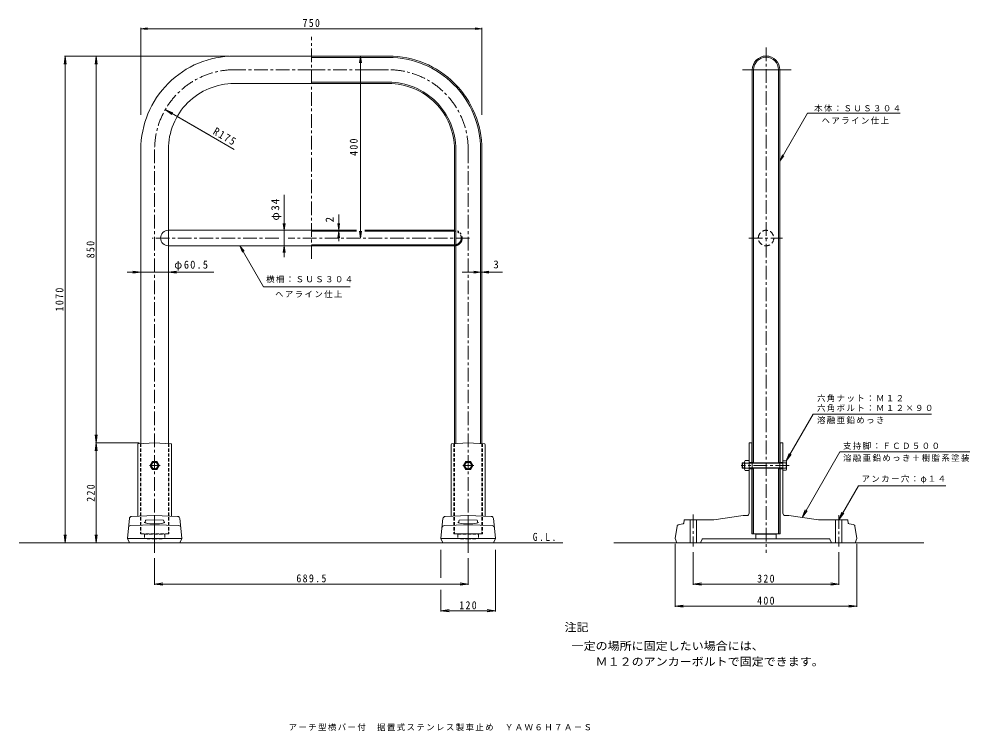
# Model space of a CAD drawing. Units: millimetres, scale not verified. Extents: x -1056 to 1035, y -812 to 752.
import ezdxf
from ezdxf.enums import TextEntityAlignment as Align

# ---------------------------------------------------------------- set-up
doc = ezdxf.new("R2010")
doc.units = ezdxf.units.MM
doc.header["$LTSCALE"] = 6
for name, pattern in [('CHAIN1', [8, 5, -1, 1, -1]), ('DASHED1', [1.8, 1.2, -0.6]), ('DASHED2', [3, 2, -1]), ('DOUBLE_CHAIN1', [8.8, 5, -1, 0.6, -0.6, 0.6, -1])]:
    doc.linetypes.add(name, pattern=pattern)
for name, color, linetype, lineweight in [('0-0', 2, 'Continuous', 13), ('0-1', 2, 'Continuous', 13), ('0-D', 2, 'Continuous', 13), ('0-F', 7, 'Continuous', 13)]:
    doc.layers.add(name, color=color, linetype=linetype, lineweight=lineweight)
doc.layers.add('0-5', color=7, linetype='Continuous')
doc.styles.add('ＭＳ ゴシック', font='')
doc.styles.get('ＭＳ ゴシック').set_extended_font_data('MS Gothic')

msp = doc.modelspace()

# ---------------------------------------------------------------- linework, layer by layer
at = {"layer": '0-0', "color": 3, "linetype": 'CHAIN1'}
for p, q in [((-412.726, 225.388), (-412.726, 713.335)), ((587.024, 689.908), (587.024, -421.032)), ((-412.726, 640.619), (-582.476, 640.62)), ((-412.726, 640.619), (-242.977, 640.62)), ((-412.726, 640.619), (-412.726, 640.619)), ((-295.489, 640.62), (-242.977, 640.62)), ((-757.476, 465.621), (-757.476, -421.032)), ((-67.976, 465.621), (-67.976, -421.032)), ((-484.563, 270.87), (-762.656, 270.872)), ((-65.259, 270.867), (-463.884, 270.87)), ((549.288, 270.869), (623.482, 270.869))]:
    msp.add_line(p, q, dxfattribs=at)
at = {"layer": '0-0', "color": 3}
for p, q in [((-412.726, 670.869), (-582.475, 670.871)), ((-412.726, 670.869), (-242.977, 670.871)), ((-412.726, 670.869), (-412.726, 670.869)), ((-412.726, 667.87), (-242.977, 667.871)), ((-295.489, 667.87), (-242.977, 667.871)), ((535.135, 640.621), (642.162, 640.622)), ((556.774, 640.621), (556.774, -129.129)), ((559.574, 640.621), (559.574, -223.128)), ((614.474, 640.621), (614.474, -223.128)), ((617.274, 640.621), (617.274, -129.129)), ((-412.726, 610.369), (-582.476, 610.37)), ((-412.726, 613.369), (-242.977, 613.37)), ((-412.726, 610.369), (-242.977, 610.37)), ((-412.726, 610.369), (-412.726, 610.369)), ((-295.489, 613.37), (-242.977, 613.37)), ((-295.489, 610.37), (-242.977, 610.37)), ((-787.726, 465.62), (-787.726, -129.129)), ((-727.226, 465.62), (-727.226, -129.129)), ((-98.226, 465.62), (-98.226, -129.128)), ((-95.226, 465.62), (-95.226, -129.128)), ((-40.726, 465.62), (-40.726, -129.128)), ((-37.726, 465.62), (-37.726, -129.128)), ((-313.786, 287.869), (-727.226, 287.872)), ((-313.786, 285.869), (-412.726, 285.869)), ((-98.226, 287.867), (-295.486, 287.868)), ((-98.226, 285.867), (-295.486, 285.868)), ((-98.226, 253.867), (-727.226, 253.872)), ((-98.226, 255.867), (-412.726, 255.869)), ((-787.726, -129.129), (-787.726, -180.75)), ((-727.226, -129.129), (-727.226, -180.75)), ((-98.226, -129.128), (-98.226, -180.804)), ((-95.226, -129.128), (-95.226, -180.589)), ((-40.726, -129.128), (-40.726, -180.589)), ((-37.726, -129.128), (-37.726, -180.75)), ((556.774, -129.129), (556.774, -379.129)), ((617.274, -129.129), (617.274, -379.129)), ((559.574, -379.129), (559.574, -235.129)), ((614.474, -379.129), (614.474, -235.129)), ((-98.226, -379.129), (-37.726, -379.129)), ((556.774, -379.129), (617.274, -379.129))]:
    msp.add_line(p, q, dxfattribs=at)
at = {"layer": '0-0'}
for p, q in [((-794.726, -182.547), (-794.726, -340.483)), ((-793.306, -181.049), (-757.476, -179.129)), ((-721.646, -181.049), (-757.476, -179.129)), ((-720.226, -182.547), (-720.226, -340.483)), ((-105.226, -182.547), (-105.226, -340.483)), ((-103.806, -181.049), (-67.976, -179.129)), ((-32.146, -181.049), (-67.976, -179.129)), ((-30.726, -182.547), (-30.726, -340.483)), ((549.774, -180.629), (549.774, -223.128)), ((551.274, -179.129), (556.773, -179.129)), ((555.774, -179.129), (555.774, -223.128)), ((622.774, -179.129), (617.274, -179.129)), ((618.274, -179.129), (618.274, -223.128)), ((624.273, -180.629), (624.273, -223.128)), ((555.274, -222.129), (549.774, -222.129)), ((618.774, -222.129), (624.273, -222.129)), ((549.774, -235.129), (549.774, -334.129)), ((555.274, -236.129), (549.774, -236.129)), ((555.774, -235.129), (555.774, -378.657)), ((618.274, -235.129), (618.274, -378.657)), ((618.774, -236.129), (624.273, -236.129)), ((624.273, -235.129), (624.273, -334.129)), ((-817.434, -388.723), (-812.926, -345.45)), ((-808.135, -340.971), (-757.476, -339.129)), ((-777.696, -350.288), (-778.167, -352.772)), ((-776.297, -349.07), (-757.476, -348.129)), ((-706.817, -340.971), (-757.476, -339.129)), ((-757.476, -339.129), (-757.476, -348.129)), ((-738.655, -349.07), (-757.476, -348.129)), ((-757.476, -401.129), (-757.476, -348.129)), ((-737.256, -350.288), (-736.785, -352.772)), ((-697.518, -388.723), (-702.026, -345.45)), ((-127.934, -388.723), (-123.426, -345.45)), ((-118.635, -340.971), (-67.976, -339.129)), ((-88.196, -350.288), (-88.667, -352.772)), ((-86.797, -349.07), (-67.976, -348.129)), ((-17.318, -340.971), (-67.976, -339.129)), ((-67.976, -348.129), (-67.976, -339.129)), ((-49.155, -349.07), (-67.976, -348.129)), ((-67.976, -401.129), (-67.976, -348.129)), ((-47.756, -350.288), (-47.285, -352.772)), ((-8.018, -388.723), (-12.526, -345.45)), ((406.877, -349.465), (406.198, -355.647)), ((408.368, -348.129), (471.671, -348.129)), ((420.024, -348.129), (420.024, -399.129)), ((434.024, -348.129), (434.024, -399.129)), ((536.922, -339.143), (471.876, -348.114)), ((537.127, -339.129), (544.774, -339.129)), ((636.921, -339.129), (629.274, -339.129)), ((637.126, -339.143), (702.172, -348.114)), ((765.679, -348.129), (702.376, -348.129)), ((740.024, -348.129), (740.024, -399.129)), ((754.024, -348.129), (754.024, -399.129)), ((767.171, -349.465), (767.849, -355.647)), ((-810.212, -360.976), (-757.476, -359.129)), ((-704.74, -360.976), (-757.476, -359.129)), ((-120.712, -360.976), (-67.976, -359.129)), ((-15.24, -360.976), (-67.976, -359.129)), ((387.095, -388.703), (391.419, -362.757)), ((395.668, -358.626), (404.484, -357.41)), ((778.38, -358.626), (769.564, -357.41)), ((786.953, -388.703), (782.629, -362.757)), ((-812.931, -399.129), (-817.308, -389.5)), ((-698.153, -389.129), (-816.898, -389.129)), ((-702.021, -399.129), (-697.645, -389.5)), ((-123.431, -399.129), (-127.808, -389.5)), ((-8.653, -389.129), (-127.398, -389.129)), ((-12.521, -399.129), (-8.145, -389.5)), ((387.19, -389.527), (391.19, -399.129)), ((442.933, -399.129), (446.624, -391.008)), ((447.99, -390.129), (726.058, -390.129)), ((564.052, -379.602), (556.245, -379.156)), ((557.018, -379.129), (617.03, -379.129)), ((564.524, -379.629), (609.524, -379.629)), ((564.524, -380.101), (564.524, -390.129)), ((609.524, -380.101), (609.524, -390.129)), ((609.995, -379.602), (617.802, -379.156)), ((731.115, -399.129), (727.423, -391.008)), ((786.858, -389.527), (782.857, -399.129))]:
    msp.add_line(p, q, dxfattribs=at)
at = {"layer": '0-0', "linetype": 'DASHED1'}
for p, q in [((-788.726, -180.804), (-788.726, -378.656)), ((-726.226, -180.804), (-726.226, -378.656)), ((-99.226, -180.804), (-99.226, -378.656)), ((-36.726, -180.804), (-36.726, -378.656)), ((-817.421, -389.13), (-757.476, -390.129)), ((-780.448, -379.602), (-788.255, -379.156)), ((-787.482, -379.129), (-727.47, -379.129)), ((-779.976, -379.629), (-734.976, -379.629)), ((-779.976, -380.101), (-779.976, -389.754)), ((-697.532, -389.13), (-757.476, -390.129)), ((-734.976, -380.101), (-734.976, -389.754)), ((-734.505, -379.602), (-726.698, -379.156)), ((-127.921, -389.13), (-67.976, -390.129)), ((-90.948, -379.602), (-98.755, -379.156)), ((-97.982, -379.129), (-37.97, -379.129)), ((-90.476, -379.629), (-45.476, -379.629)), ((-90.476, -380.101), (-90.476, -389.754)), ((-8.031, -389.13), (-67.976, -390.129)), ((-45.476, -380.101), (-45.476, -389.754)), ((-45.005, -379.602), (-37.198, -379.156))]:
    msp.add_line(p, q, dxfattribs=at)
at = {"layer": '0-0', "color": 3, "linetype": 'DASHED2'}
msp.add_circle((587.024, 270.869), 17, dxfattribs=at)
at = {"layer": '0-0'}
for centre in [(-757.476, -229.129), (-67.976, -229.129)]:
    msp.add_circle(centre, 7, dxfattribs=at)
at = {"layer": '0-0', "color": 3}
for centre, radius, start, end in [((-582.476, 465.62), 205.25, 89.99977, 180), ((-242.976, 465.62), 205.25, 0, 90.00023), ((587.024, 640.621), 30.25, 0, 180), ((-242.976, 465.62), 202.25, 0, 90.00023), ((587.024, 640.621), 27.45, 0, 180), ((-582.476, 465.62), 144.75, 89.9998, 180), ((-242.976, 465.62), 147.75, 0, 90.0002), ((-242.976, 465.62), 144.75, 0, 90.0002), ((-727.226, 270.872), 17, 90, 270)]:
    msp.add_arc(centre, radius, start, end, dxfattribs=at)
at = {"layer": '0-0', "color": 3, "linetype": 'CHAIN1'}
for centre, start, end in [((-582.476, 465.621), 89.99976, 180), ((-242.976, 465.621), 0, 90.00024)]:
    msp.add_arc(centre, 175, start, end, dxfattribs=at)
at = {"layer": '0-0', "color": 3, "linetype": 'DOUBLE_CHAIN1'}
for centre, radius in [((-98.226, 270.872), 17), ((-98.226, 270.867), 15)]:
    msp.add_arc(centre, radius, 270, 90, dxfattribs=at)
at = {"layer": '0-0'}
for centre, radius, start, end in [((-793.226, -182.547), 1.5, 93.0674, 180), ((-721.726, -182.547), 1.5, 0, 86.9326), ((-103.726, -182.547), 1.5, 93.0674, 180), ((-32.226, -182.547), 1.5, 0, 86.9326), ((551.274, -180.629), 1.5, 90, 180), ((622.774, -180.629), 1.5, 0, 90), ((555.274, -221.629), 0.5, 270, 0), ((618.774, -221.629), 0.5, 180, 270), ((555.274, -236.629), 0.5, 0, 90), ((618.774, -236.629), 0.5, 90, 180), ((544.774, -334.129), 5, 270, 0), ((629.274, -334.129), 5, 180, 270), ((-807.953, -345.968), 5, 92.08252, 174.0531), ((-780.132, -352.399), 2, 270, 349.25594), ((-776.222, -350.568), 1.5, 92.86273, 169.25618), ((-738.73, -350.568), 1.5, 10.74382, 87.13727), ((-734.82, -352.399), 2, 190.74406, 270), ((-706.999, -345.968), 5, 5.9469, 87.91748), ((-118.453, -345.968), 5, 92.08252, 174.0531), ((-90.632, -352.399), 2, 270, 349.25594), ((-86.722, -350.568), 1.5, 92.86273, 169.25618), ((-49.23, -350.568), 1.5, 10.74382, 87.13727), ((-45.32, -352.399), 2, 190.74406, 270), ((-17.499, -345.968), 5, 5.9469, 87.91748), ((408.368, -349.629), 1.5, 90, 173.73489), ((471.671, -346.629), 1.5, 270, 277.8541), ((537.127, -340.629), 1.5, 90, 97.85315), ((636.921, -340.629), 1.5, 82.14685, 90), ((702.376, -346.629), 1.5, 262.1459, 270), ((765.679, -349.629), 1.5, 6.26511, 90), ((-810.037, -365.973), 5, 92.00708, 174.05319), ((-704.915, -365.973), 5, 5.94681, 87.99292), ((-120.537, -365.973), 5, 92.00708, 174.05319), ((-15.415, -365.973), 5, 5.94681, 87.99292), ((396.351, -363.579), 5, 97.85335, 170.53764), ((404.21, -355.429), 2, 277.85335, 353.73427), ((769.837, -355.429), 2, 186.26573, 262.14665), ((777.697, -363.579), 5, 9.46236, 82.14665), ((-815.942, -388.879), 1.5, 174.05302, 204.44478), ((-699.01, -388.879), 1.5, 335.55501, 5.94698), ((-126.442, -388.879), 1.5, 174.05302, 204.44478), ((-9.51, -388.879), 1.5, 335.55501, 5.94698), ((388.574, -388.95), 1.5, 170.53767, 202.62009), ((447.99, -391.629), 1.5, 90, 155.556), ((556.274, -378.657), 0.5, 180, 266.72997), ((564.024, -380.101), 0.5, 0, 86.72997), ((610.024, -380.101), 0.5, 93.27003, 180), ((617.774, -378.657), 0.5, 273.27003, 0), ((726.058, -391.629), 1.5, 24.444, 90), ((785.473, -388.95), 1.5, 337.37991, 9.46233)]:
    msp.add_arc(centre, radius, start, end, dxfattribs=at)
at = {"layer": '0-0', "linetype": 'DASHED1'}
for centre, start, end in [((-788.226, -378.656), 180, 266.72997), ((-780.476, -380.101), 0, 86.72997), ((-734.476, -380.101), 93.27003, 180), ((-726.726, -378.656), 273.27003, 0), ((-98.726, -378.656), 180, 266.72997), ((-90.976, -380.101), 0, 86.72997), ((-44.976, -380.101), 93.27003, 180), ((-37.226, -378.656), 273.27003, 0)]:
    msp.add_arc(centre, 0.5, start, end, dxfattribs=at)
at = {"layer": '0-0'}
for centre in [(-757.476, -354.399), (-67.976, -354.399)]:
    msp.add_ellipse(centre, major_axis=(21, 0), ratio=0.1351, start_param=3.14159265, end_param=6.28318531, dxfattribs=at)
at = {"layer": '0-1', "color": 4, "linetype": 'DASHED1'}
for p, q in [((-787.726, -180.75), (-787.726, -379.129)), ((-727.226, -180.75), (-727.226, -379.129)), ((-98.226, -180.75), (-98.226, -379.129)), ((-37.726, -180.75), (-37.726, -379.129))]:
    msp.add_line(p, q, dxfattribs=at)
at = {"layer": '0-1'}
for p, q in [((-762.484, -237.802), (-767.491, -229.129)), ((-72.984, -237.802), (-77.991, -229.129)), ((-752.469, -237.802), (-762.484, -237.802)), ((-62.969, -237.802), (-72.984, -237.802))]:
    msp.add_line(p, q, dxfattribs=at)
at = {"layer": '0-1', "color": 3}
msp.add_line((-56.878, -229.129), (-79.933, -229.129), dxfattribs=at)
at = {"layer": '0-1', "color": 4}
for p, q in [((556.773, -222.129), (559.574, -222.129)), ((617.274, -222.129), (614.474, -222.129)), ((556.773, -236.129), (559.574, -236.129)), ((617.274, -236.129), (614.474, -236.129))]:
    msp.add_line(p, q, dxfattribs=at)
at = {"layer": '0-1'}
for points in [[(-767.491, -229.129), (-762.484, -220.455), (-752.469, -220.455), (-747.461, -229.129), (-752.469, -237.802)], [(-77.991, -229.129), (-72.984, -220.455), (-62.969, -220.455), (-57.961, -229.129), (-62.969, -237.802)]]:
    msp.add_lwpolyline(points, dxfattribs=at)
for centre in [(-757.476, -229.129), (-67.976, -229.129)]:
    msp.add_circle(centre, 8.673, dxfattribs=at)
at = {"layer": '0-D', "linetype": 'CHAIN1'}
for p, q in [((-768.88, -229.129), (-745.308, -229.129)), ((-79.38, -229.129), (-55.808, -229.129)), ((637.747, -229.129), (531.964, -229.129)), ((427.024, -337.035), (427.024, -407.384)), ((747.024, -338.035), (747.024, -407.384))]:
    msp.add_line(p, q, dxfattribs=at)
at = {"layer": '0-D'}
for p, q in [((539.774, -224.076), (534.273, -224.076)), ((539.774, -223.128), (535.221, -223.128)), ((539.774, -237.336), (539.774, -220.921)), ((540.9, -218.179), (549.774, -218.179)), ((540.9, -223.663), (549.774, -223.663)), ((631.017, -223.128), (549.774, -223.128)), ((624.273, -224.076), (549.774, -224.076)), ((624.273, -219.114), (624.273, -239.144)), ((631.017, -219.114), (624.273, -219.114)), ((631.774, -221.121), (631.774, -237.136)), ((534.273, -234.182), (535.221, -235.129)), ((539.774, -234.182), (534.273, -234.182)), ((539.774, -235.129), (535.221, -235.129)), ((540.9, -234.594), (549.774, -234.594)), ((624.273, -234.182), (549.774, -234.182)), ((631.017, -235.129), (549.774, -235.129)), ((631.017, -239.144), (624.273, -239.144)), ((737.009, -348.129), (757.039, -348.129))]:
    msp.add_line(p, q, dxfattribs=at)
for points in [[(534.273, -234.182), (534.273, -224.076), (535.221, -223.128), (535.221, -235.129)], [(540.9, -240.079), (549.774, -240.079), (549.774, -218.179)]]:
    msp.add_lwpolyline(points, dxfattribs=at)
for centre, radius, start, end in [((543.677, -220.921), 3.903, 135.3613, 224.63818), ((553.602, -229.129), 13.828, 156.7198, 203.2803), ((607.62, -229.129), 24.154, 345.61653, 14.38359), ((628.734, -221.121), 3.04, 318.67245, 41.32755), ((543.677, -237.336), 3.903, 135.3613, 224.63896), ((628.734, -237.136), 3.04, 318.67245, 41.32755)]:
    msp.add_arc(centre, radius, start, end, dxfattribs=at)
at = {"layer": '0-F'}
for p, q in [((-787.726, 730.87), (-772.854, 732.827)), ((-787.726, 541.524), (-787.726, 732.67)), ((-37.726, 730.87), (-52.598, 732.827)), ((-37.726, 541.524), (-37.726, 732.67)), ((-787.726, 730.87), (-772.854, 728.912)), ((-787.726, 730.87), (-37.726, 730.87)), ((-37.726, 730.87), (-52.598, 728.912)), ((-954.189, 670.871), (-956.539, 653.025)), ((-594.475, 670.871), (-955.989, 670.871)), ((-954.189, -399.129), (-954.189, 670.871)), ((-954.189, 670.871), (-951.84, 653.025)), ((-886.016, 670.871), (-888.365, 653.025)), ((-886.016, -179.129), (-886.016, 670.871)), ((-886.016, 670.871), (-883.666, 653.025)), ((-874.016, 670.871), (-884.216, 670.871)), ((-304.726, 670.87), (-306.684, 655.999)), ((-304.726, 270.868), (-304.726, 670.87)), ((-304.726, 670.87), (-302.768, 655.999)), ((-582.476, 465.621), (-734.031, 553.121)), ((-635.583, 496.282), (-734.031, 553.121)), ((-734.031, 553.121), (-717.401, 546.232)), ((-734.031, 553.121), (-719.75, 542.163)), ((617.274, 439.492), (623.014, 453.35)), ((617.274, 439.492), (626.405, 451.393)), ((-472.726, 365.774), (-472.726, 228.88)), ((-352.726, 322.338), (-352.726, 264.167)), ((-472.726, 287.87), (-474.684, 302.741)), ((-472.726, 287.87), (-470.768, 302.741)), ((-352.726, 287.869), (-354.684, 302.741)), ((-352.726, 287.869), (-350.768, 302.741)), ((-352.726, 285.869), (-354.684, 270.997)), ((-352.726, 285.869), (-350.768, 270.997)), ((-304.726, 270.868), (-306.684, 285.74)), ((-304.726, 270.868), (-302.768, 285.74)), ((-569.976, 253.871), (-560.845, 241.97)), ((-569.976, 253.871), (-564.236, 240.012)), ((-569.976, 253.871), (-518.014, 163.87)), ((-472.726, 253.87), (-474.684, 238.998)), ((-472.726, 253.87), (-470.768, 238.998)), ((-627.492, 195.868), (-818.188, 195.868)), ((-787.726, 195.868), (-805.572, 198.217)), ((-787.726, 195.868), (-805.572, 193.518)), ((-727.226, 195.868), (-709.38, 198.217)), ((-727.226, 195.868), (-709.38, 193.518)), ((7.178, 195.868), (-81.547, 195.868)), ((-40.726, 195.868), (-55.598, 197.826)), ((-40.726, 195.868), (-55.598, 193.91)), ((-40.726, 195.868), (-40.726, 194.068)), ((-37.726, 195.868), (-22.854, 197.826)), ((-37.726, 195.868), (-37.726, 194.068)), ((-37.726, 195.868), (-22.854, 193.91)), ((-327.8, 163.869), (-518.014, 163.87)), ((631.017, -219.114), (690.505, -116.077)), ((690.505, -116.077), (950.64, -116.077)), ((-886.016, -179.129), (-888.365, -161.283)), ((-886.016, -179.129), (-883.666, -161.283)), ((-886.016, -179.129), (-888.365, -196.975)), ((-791.533, -179.129), (-887.816, -179.129)), ((-886.016, -399.128), (-886.016, -179.129)), ((-886.016, -179.129), (-883.666, -196.975)), ((631.017, -219.114), (637.905, -202.484)), ((631.017, -219.114), (641.975, -204.833)), ((666.323, -343.17), (749.433, -199.218)), ((749.433, -199.218), (1035.483, -199.218)), ((747.024, -348.129), (790.004, -273.685)), ((790.004, -273.685), (982.61, -273.685)), ((666.323, -343.17), (673.211, -326.54)), ((666.323, -343.17), (677.281, -328.89)), ((747.024, -348.129), (753.912, -331.499)), ((747.024, -348.129), (753.912, -331.499)), ((747.024, -348.129), (757.981, -333.848)), ((747.024, -348.129), (757.982, -333.848)), ((-954.189, -399.129), (-956.539, -381.283)), ((-954.189, -399.129), (-951.84, -381.283)), ((-886.016, -399.128), (-888.365, -381.282)), ((-886.016, -399.128), (-883.666, -381.282)), ((140.461, -399.129), (-1055.676, -399.129)), ((-942.189, -399.129), (-952.389, -399.129)), ((-874.016, -399.128), (-884.216, -399.128)), ((-127.942, -414.469), (-127.942, -475.889)), ((-8.01, -414.469), (-8.01, -549.925)), ((934.121, -399.129), (252.229, -399.129)), ((387.074, -400.95), (387.074, -539.749)), ((786.973, -400.95), (786.973, -539.749)), ((-757.476, -433.032), (-757.476, -491.386)), ((-67.976, -433.032), (-67.976, -491.386)), ((427.024, -419.384), (427.024, -491.386)), ((747.024, -419.384), (747.024, -491.386)), ((-757.476, -489.586), (-739.63, -487.236)), ((-757.476, -489.586), (-67.976, -489.586)), ((-757.476, -489.586), (-739.63, -491.935)), ((-67.976, -489.586), (-85.822, -487.236)), ((-67.976, -489.586), (-85.822, -491.935)), ((427.024, -489.586), (444.87, -487.236)), ((427.024, -489.586), (747.024, -489.586)), ((427.024, -489.586), (444.87, -491.935)), ((747.024, -489.586), (729.178, -487.236)), ((747.024, -489.586), (729.178, -491.935)), ((-127.942, -501.962), (-127.942, -549.925)), ((387.074, -537.95), (404.92, -535.6)), ((387.074, -537.95), (786.973, -537.95)), ((387.074, -537.95), (404.92, -540.299)), ((786.973, -537.95), (769.127, -535.6)), ((786.973, -537.95), (769.127, -540.299)), ((-127.942, -548.125), (-110.096, -545.776)), ((-127.942, -548.125), (-8.01, -548.125)), ((-127.942, -548.125), (-110.096, -550.475)), ((-8.01, -548.125), (-25.856, -545.776)), ((-8.01, -548.125), (-25.856, -550.475))]:
    msp.add_line(p, q, dxfattribs=at)
for points in [[(617.274, 439.492), (678.173, 544.973), (882.301, 544.973)], [(-787.726, 203.833), (-787.726, 195.868), (-787.726, 187.903)]]:
    msp.add_lwpolyline(points, dxfattribs=at)

# ---------------------------------------------------------------- texts
at = {"layer": '0-5', "insert": (-462.902, -812.423), "char_height": 13.2, "attachment_point": 7, "style": 'ＭＳ ゴシック'}
msp.add_mtext('\\T1.17;アーチ型横バー付\u3000据置式ステンレス製車止め\u3000ＹＡＷ６Ｈ７Ａ－Ｓ', dxfattribs=at)
at = {"layer": '0-F', "color": 2, "style": 'ＭＳ ゴシック'}
msp.add_text('2', height=17.6, rotation=90, dxfattribs=at).set_placement((-358.726, 305.294), align=Align.BOTTOM_LEFT)
msp.add_text('3', height=17.6, dxfattribs=at).set_placement((-12.587, 198.868), align=Align.BOTTOM_LEFT)
at = {"layer": '0-F', "color": 2, "style": 'ＭＳ ゴシック', "width": 1.1}
for s, p in [('注記', (143.936, -598.737)), ('一定の場所に固定したい場合には、', (159.441, -639.787)), ('\u3000\u3000Ｍ１２のアンカーボルトで固定できます。', (159.441, -674.317))]:
    msp.add_text(s, height=17.6, dxfattribs=at).set_placement(p, align=Align.BOTTOM_LEFT)
at = {"layer": '0-F', "color": 2, "char_height": 17.6, "attachment_point": 7, "style": 'ＭＳ ゴシック'}
for s, insert in [('\\T1.27;\\W0.9;750', (-432.226, 734.47)), ('\\T1.22;\\W0.95;φ60.5', (-714.248, 198.868)), ('\\T1.28;\\W0.9;G.L.', (73.968, -395.01)), ('\\T1.28;\\W0.9;689.5', (-445.726, -485.986)), ('\\T1.27;\\W0.9;320', (567.524, -486.586)), ('\\T1.27;\\W0.9;400', (567.523, -534.95)), ('\\T1.27;\\W0.9;120', (-87.476, -545.125))]:
    msp.add_mtext(s, dxfattribs=dict(at, insert=insert))
at = {"layer": '0-F', "char_height": 13.2, "attachment_point": 7, "style": 'ＭＳ ゴシック'}
for s, insert in [('\\T1.17;本体：ＳＵＳ３０４', (692.518, 547.723)), ('\\T1.17;ヘアライン仕上', (709.188, 520.794)), ('\\T1.17;横柵：ＳＵＳ３０４', (-512.348, 172.156)), ('\\T1.17;ヘアライン仕上', (-492.66, 139.425)), ('\\T1.17;六角ナット：Ｍ１２', (699.108, -89.336)), ('\\T1.17;六角ボルト：Ｍ１２×９０', (699.108, -110.892)), ('\\T1.17;溶融亜鉛めっき', (699.108, -137.514)), ('\\T1.17;支持脚：ＦＣＤ５００', (756.345, -194.033)), ('\\T1.17;溶融亜鉛めっき＋樹脂系塗装', (756.345, -220.656)), ('\\T1.17;アンカー穴：φ１４', (796.916, -268.499))]:
    msp.add_mtext(s, dxfattribs=dict(at, insert=insert))
at = {"layer": '0-F', "color": 2, "char_height": 17.6, "attachment_point": 7, "style": 'ＭＳ ゴシック'}
for s, insert, rotation in [('\\T1.28;\\W0.9;R175', (-630.852, 499.729), 330), ('\\T1.27;\\W0.9;400', (-310.726, 451.369), 90), ('\\T1.19;φ34', (-478.726, 309.326), 90), ('\\T1.27;\\W0.9;850', (-889.616, 226.371), 90), ('\\T1.28;\\W0.9;1070', (-957.789, 109.621), 90), ('\\T1.27;\\W0.9;220', (-889.016, -308.629), 90)]:
    msp.add_mtext(s, dxfattribs=dict(at, insert=insert, rotation=rotation))

doc.saveas('drawing.dxf')
